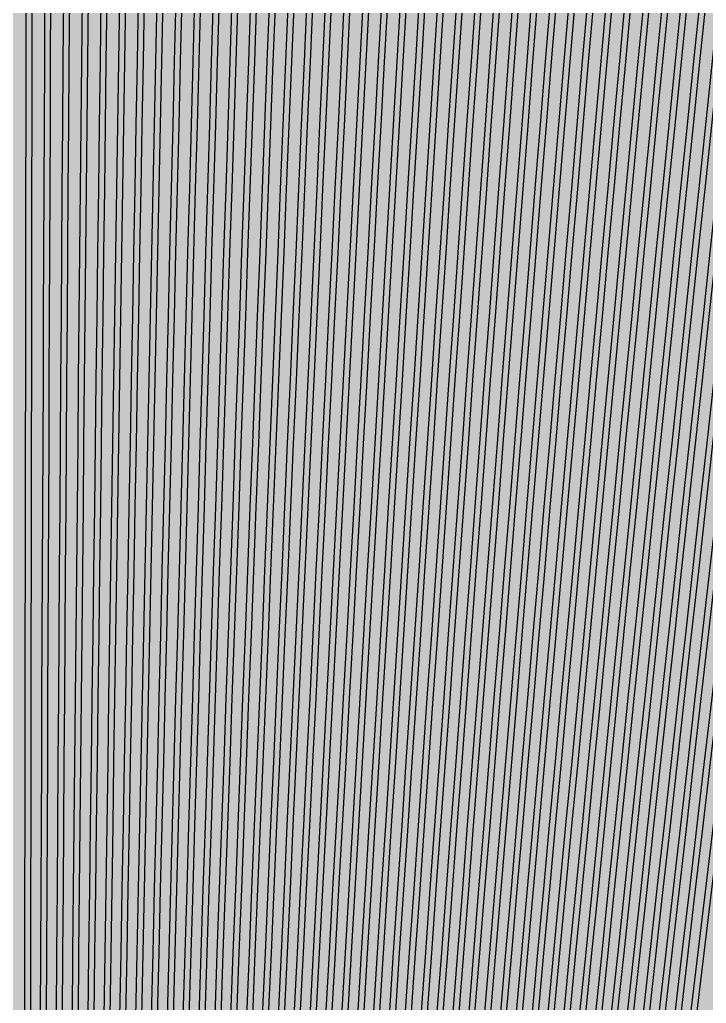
# Model space of a CAD drawing. Header units: metres. Extents: x -7231 to 10969, y -37556 to 1873.
# Drawn here: x 1869 to 2111.6, y -18122.3 to -17774.6 of the extents above; entities that cross this region are included whole.
import ezdxf

# ---------------------------------------------------------------- set-up
doc = ezdxf.new("R2010")
doc.units = ezdxf.units.M
for name, color, linetype in [('Metal1', 4, 'CONTINUOUS'), ('Metal2', 3, 'CONTINUOUS'), ('Polyimide', 7, 'CONTINUOUS')]:
    doc.layers.add(name, color=color, linetype=linetype)

msp = doc.modelspace()

# ---------------------------------------------------------------- hatches: boundary and pattern name
at = {"layer": 'Polyimide'}
msp.add_hatch(color=7, dxfattribs=at).paths.add_polyline_path([(4065.69, -468), (4066.67, -501.99), (4068.51, -535.99), (4071.41, -569.99), (4075.54, -603.99), (4081.04, -637.99), (4088.01, -671.99), (4096.52, -705.98), (4106.62, -739.98), (4118.33, -773.98), (4131.63, -807.98), (4146.49, -841.98), (4162.87, -875.98), (4180.68, -909.97), (4199.83, -943.97), (4220.22, -977.97), (4241.73, -1011.97), (4264.21, -1045.97), (4287.52, -1079.96), (4311.51, -1113.96), (4336.01, -1147.96), (4360.86, -1181.96), (4385.88, -1215.96), (4410.89, -1249.96), (4435.74, -1283.95), (4460.24, -1317.95), (4484.23, -1351.95), (4507.54, -1385.95), (4530.02, -1419.95), (4551.53, -1453.94), (4571.92, -1487.94), (4591.07, -1521.94), (4608.88, -1555.94), (4625.26, -1589.94), (4640.12, -1623.94), (4653.42, -1657.93), (4665.13, -1691.93), (4675.23, -1725.93), (4683.74, -1759.93), (4690.71, -1793.93), (4696.21, -1827.93), (4700.34, -1861.92), (4703.24, -1895.92), (4705.08, -1929.92), (4706.06, -1963.92), (4706.44, -1997.92), (4706.5, -2031.91), (4706.5, -4793.02), (4709.95, -4838.39), (4720.22, -4882.71), (4737.08, -4924.98), (4760.13, -4964.2), (4788.85, -4999.49), (4822.58, -5030.03), (4860.53, -5055.12), (4901.85, -5074.18), (4901.85, -5074.18), (4970.68, -5105.23), (5034.7, -5145.26), (5092.76, -5193.54), (5143.8, -5249.19), (5186.89, -5311.2), (5221.24, -5378.44), (5246.23, -5449.69), (5261.41, -5523.66), (5266.5, -5599), (5261.41, -5674.34), (5246.23, -5748.31), (5221.24, -5819.56), (5186.89, -5886.8), (5143.8, -5948.81), (5092.76, -6004.46), (5034.7, -6052.74), (4970.68, -6092.77), (4901.85, -6123.82), (4860.53, -6142.88), (4822.58, -6167.97), (4788.85, -6198.51), (4760.13, -6233.8), (4737.08, -6273.02), (4720.22, -6315.29), (4709.95, -6359.61), (4706.5, -6404.98), (4706.5, -9221.52), (4709.95, -9266.88), (4720.22, -9311.21), (4737.08, -9353.47), (4760.13, -9392.7), (4788.85, -9427.98), (4822.58, -9458.52), (4860.53, -9483.61), (4901.85, -9502.67), (4970.68, -9533.72), (5034.7, -9573.75), (5092.76, -9622.03), (5143.8, -9677.68), (5186.89, -9739.69), (5221.24, -9806.94), (5246.23, -9878.19), (5261.41, -9952.16), (5266.5, -10027.49), (5261.41, -10102.83), (5246.23, -10176.8), (5221.24, -10248.05), (5186.89, -10315.3), (5143.8, -10377.31), (5092.76, -10432.96), (5034.7, -10481.24), (4970.68, -10521.27), (4901.85, -10552.32), (4860.53, -10571.38), (4822.58, -10596.46), (4788.85, -10627), (4760.13, -10662.29), (4737.08, -10701.52), (4720.22, -10743.78), (4709.95, -10788.1), (4706.5, -10833.47), (4706.5, -13650.01), (4709.95, -13695.38), (4720.22, -13739.7), (4737.08, -13781.96), (4760.13, -13821.19), (4788.85, -13856.48), (4822.58, -13887.02), (4860.53, -13912.11), (4901.85, -13931.17), (4970.68, -13962.22), (5034.7, -14002.25), (5092.76, -14050.53), (5143.8, -14106.18), (5186.89, -14168.19), (5221.24, -14235.43), (5246.23, -14306.68), (5261.41, -14380.65), (5266.5, -14455.99), (5261.41, -14531.33), (5246.23, -14605.29), (5221.24, -14676.55), (5186.89, -14743.79), (5143.8, -14805.8), (5092.76, -14861.45), (5034.7, -14909.73), (4970.68, -14949.76), (4901.85, -14980.81), (4860.53, -14999.87), (4822.58, -15024.96), (4788.85, -15055.5), (4760.13, -15090.79), (4737.08, -15130.01), (4720.22, -15172.27), (4709.95, -15216.6), (4706.5, -15261.97), (4706.5, -15455.99), (4720.95, -15750.04), (4764.14, -16041.26), (4835.68, -16326.84), (4934.86, -16604.04), (5060.74, -16870.18), (5212.09, -17122.7), (5387.47, -17359.17), (5585.18, -17577.31), (5803.32, -17775.02), (6039.79, -17950.4), (6292.31, -18101.75), (6558.45, -18227.63), (6835.65, -18326.81), (7121.23, -18398.34), (7412.45, -18441.54), (7706.5, -18455.99), (9969.01, -18455.99), (10047.42, -18459.84), (10125.08, -18471.36), (10201.23, -18490.44), (10275.15, -18516.89), (10346.12, -18550.45), (10413.46, -18590.81), (10476.52, -18637.58), (10534.69, -18690.3), (10587.41, -18748.47), (10634.18, -18811.53), (10674.54, -18878.87), (10708.11, -18949.84), (10734.56, -19023.76), (10753.63, -19099.92), (10765.15, -19177.58), (10769.01, -19255.99), (10769.01, -20895.8), (10730.24, -20951.41), (10694.6, -21009.08), (10662.21, -21068.63), (10633.17, -21129.89), (10607.55, -21192.66), (10585.45, -21256.74), (10566.93, -21321.96), (10552.05, -21388.09), (10540.84, -21454.95), (10533.35, -21522.33), (10529.6, -21590.02), (10529.6, -21657.81), (10533.35, -21725.5), (10540.84, -21792.87), (10552.05, -21859.73), (10566.93, -21925.87), (10585.45, -21991.08), (10607.55, -22055.17), (10633.17, -22117.94), (10662.21, -22179.19), (10694.6, -22238.74), (10730.24, -22296.41), (10769.01, -22352.03), (10769.01, -32454.24), (10728.74, -32510.49), (10691.72, -32568.92), (10658.05, -32629.35), (10627.85, -32691.58), (10601.2, -32755.42), (10578.21, -32820.67), (10558.93, -32887.1), (10543.44, -32954.52), (10531.77, -33022.71), (10523.97, -33091.44), (10520.07, -33160.51), (10520.07, -33229.69), (10523.97, -33298.75), (10531.77, -33367.49), (10543.44, -33435.67), (10558.93, -33503.09), (10578.21, -33569.53), (10601.2, -33634.77), (10627.85, -33698.61), (10658.05, -33760.85), (10691.72, -33821.28), (10728.74, -33879.71), (10769.01, -33935.96), (10769.01, -36556), (10765.15, -36634.41), (10753.63, -36712.07), (10734.56, -36788.23), (10708.11, -36862.15), (10674.54, -36933.12), (10634.18, -37000.46), (10587.41, -37063.51), (10534.69, -37121.69), (10476.52, -37174.41), (10413.46, -37221.18), (10346.12, -37261.54), (10275.15, -37295.1), (10201.23, -37321.55), (10125.08, -37340.63), (10047.42, -37352.15), (9969.01, -37356), (-6231.01, -37356), (-6309.42, -37352.15), (-6387.08, -37340.63), (-6463.23, -37321.55), (-6537.15, -37295.1), (-6608.12, -37261.54), (-6675.46, -37221.18), (-6738.52, -37174.41), (-6796.69, -37121.69), (-6849.41, -37063.51), (-6896.18, -37000.46), (-6936.54, -36933.12), (-6970.11, -36862.15), (-6996.56, -36788.23), (-7015.63, -36712.07), (-7027.15, -36634.41), (-7031.01, -36556), (-7031.01, -33936), (-6990.74, -33879.75), (-6953.7, -33821.31), (-6920.03, -33760.88), (-6889.82, -33698.64), (-6863.18, -33634.8), (-6840.18, -33569.55), (-6820.9, -33503.11), (-6805.4, -33435.69), (-6793.74, -33367.49), (-6785.94, -33298.75), (-6782.03, -33229.68), (-6782.03, -33160.5), (-6785.94, -33091.43), (-6793.74, -33022.69), (-6805.4, -32954.5), (-6820.9, -32887.07), (-6840.18, -32820.63), (-6863.18, -32755.39), (-6889.82, -32691.54), (-6920.03, -32629.3), (-6953.7, -32568.87), (-6990.74, -32510.43), (-7031.01, -32454.18), (-7031.01, -22364.83), (-6990.74, -22308.58), (-6953.7, -22250.14), (-6920.03, -22189.71), (-6889.82, -22127.47), (-6863.18, -22063.62), (-6840.18, -21998.38), (-6820.9, -21931.94), (-6805.4, -21864.51), (-6793.74, -21796.32), (-6785.94, -21727.58), (-6782.03, -21658.51), (-6782.03, -21589.33), (-6785.94, -21520.26), (-6793.74, -21451.52), (-6805.4, -21383.32), (-6820.9, -21315.9), (-6840.18, -21249.46), (-6863.18, -21184.21), (-6889.82, -21120.37), (-6920.03, -21058.13), (-6953.7, -20997.7), (-6990.74, -20939.26), (-7031.01, -20883.01), (-7031.01, -19255.99), (-7027.15, -19177.58), (-7015.63, -19099.92), (-6996.56, -19023.76), (-6970.11, -18949.84), (-6936.54, -18878.87), (-6896.18, -18811.53), (-6849.41, -18748.47), (-6796.69, -18690.3), (-6738.52, -18637.58), (-6675.46, -18590.81), (-6608.12, -18550.45), (-6537.15, -18516.89), (-6463.23, -18490.44), (-6387.08, -18471.36), (-6309.42, -18459.84), (-6231.01, -18455.99), (-3968.5, -18455.99), (-3674.45, -18441.54), (-3383.23, -18398.34), (-3097.65, -18326.81), (-2820.45, -18227.63), (-2554.31, -18101.75), (-2301.79, -17950.4), (-2065.32, -17775.02), (-1847.18, -17577.31), (-1649.47, -17359.17), (-1474.09, -17122.7), (-1322.74, -16870.18), (-1196.86, -16604.04), (-1097.68, -16326.84), (-1026.14, -16041.26), (-982.95, -15750.04), (-968.5, -15455.99), (-968.5, -15261.97), (-971.95, -15216.6), (-982.22, -15172.27), (-999.08, -15130.01), (-1022.13, -15090.79), (-1050.85, -15055.5), (-1084.58, -15024.96), (-1122.53, -14999.87), (-1163.85, -14980.81), (-1232.68, -14949.76), (-1296.7, -14909.73), (-1354.76, -14861.45), (-1405.8, -14805.8), (-1448.89, -14743.79), (-1483.24, -14676.55), (-1508.23, -14605.29), (-1523.41, -14531.33), (-1528.5, -14455.99), (-1523.41, -14380.65), (-1508.23, -14306.68), (-1483.24, -14235.43), (-1448.89, -14168.19), (-1405.8, -14106.18), (-1354.76, -14050.53), (-1296.7, -14002.25), (-1232.68, -13962.22), (-1163.85, -13931.17), (-1122.53, -13912.11), (-1084.58, -13887.02), (-1050.85, -13856.48), (-1022.13, -13821.19), (-999.08, -13781.96), (-982.22, -13739.7), (-971.95, -13695.38), (-968.5, -13650.01), (-968.5, -12309.64), (-971.95, -12264.27), (-982.22, -12219.94), (-999.08, -12177.68), (-1022.13, -12138.46), (-1050.85, -12103.17), (-1084.58, -12072.63), (-1122.53, -12047.54), (-1163.85, -12028.48), (-1232.68, -11997.43), (-1296.7, -11957.4), (-1354.76, -11909.12), (-1405.8, -11853.47), (-1448.89, -11791.46), (-1483.24, -11724.22), (-1508.23, -11652.96), (-1523.41, -11579), (-1528.5, -11503.66), (-1523.41, -11428.32), (-1508.23, -11354.35), (-1483.24, -11283.1), (-1448.89, -11215.86), (-1405.8, -11153.85), (-1354.76, -11098.2), (-1296.7, -11049.92), (-1232.68, -11009.89), (-1163.85, -10978.84), (-1122.53, -10959.78), (-1084.58, -10934.69), (-1050.85, -10904.15), (-1022.13, -10868.86), (-999.08, -10829.63), (-982.22, -10787.37), (-971.95, -10743.05), (-968.5, -10697.68), (-968.5, -9357.31), (-971.95, -9311.94), (-982.22, -9267.62), (-999.08, -9225.35), (-1022.13, -9186.13), (-1050.85, -9150.84), (-1084.58, -9120.3), (-1122.53, -9095.21), (-1163.85, -9076.15), (-1163.85, -9076.15), (-1232.68, -9045.1), (-1296.7, -9005.07), (-1354.76, -8956.79), (-1405.8, -8901.14), (-1448.89, -8839.13), (-1483.24, -8771.89), (-1508.23, -8700.64), (-1523.41, -8626.67), (-1528.5, -8551.33), (-1523.41, -8475.99), (-1508.23, -8402.02), (-1483.24, -8330.77), (-1448.89, -8263.53), (-1405.8, -8201.52), (-1354.76, -8145.87), (-1296.7, -8097.59), (-1232.68, -8057.56), (-1163.85, -8026.51), (-1163.85, -8026.51), (-1122.53, -8007.45), (-1084.58, -7982.36), (-1050.85, -7951.82), (-1022.13, -7916.53), (-999.08, -7877.31), (-982.22, -7835.04), (-971.95, -7790.72), (-968.5, -7745.35), (-968.5, -6404.98), (-971.95, -6359.61), (-982.22, -6315.29), (-999.08, -6273.02), (-1022.13, -6233.8), (-1050.85, -6198.51), (-1084.58, -6167.97), (-1122.53, -6142.88), (-1163.85, -6123.82), (-1163.85, -6123.82), (-1232.68, -6092.77), (-1296.7, -6052.74), (-1354.76, -6004.46), (-1405.8, -5948.81), (-1448.89, -5886.8), (-1483.24, -5819.56), (-1508.23, -5748.31), (-1523.41, -5674.34), (-1528.5, -5599), (-1523.41, -5523.66), (-1508.23, -5449.69), (-1483.24, -5378.44), (-1448.89, -5311.2), (-1405.8, -5249.19), (-1354.76, -5193.54), (-1296.7, -5145.26), (-1232.68, -5105.23), (-1163.85, -5074.18), (-1163.85, -5074.18), (-1122.53, -5055.12), (-1084.58, -5030.03), (-1050.85, -4999.49), (-1022.13, -4964.2), (-999.08, -4924.98), (-982.22, -4882.71), (-971.95, -4838.39), (-968.5, -4793.02), (-968.5, -2031.91), (-968.44, -1997.92), (-968.06, -1963.92), (-967.05, -1929.92), (-965.18, -1895.92), (-962.22, -1861.92), (-958.01, -1827.93), (-952.41, -1793.93), (-945.31, -1759.93), (-936.64, -1725.93), (-926.35, -1691.93), (-914.43, -1657.93), (-900.88, -1623.94), (-885.74, -1589.94), (-869.05, -1555.94), (-850.91, -1521.94), (-831.4, -1487.94), (-810.63, -1453.94), (-788.72, -1419.95), (-765.82, -1385.95), (-742.07, -1351.95), (-717.63, -1317.95), (-692.67, -1283.95), (-667.36, -1249.96), (-641.88, -1215.96), (-616.39, -1181.96), (-591.08, -1147.96), (-566.12, -1113.96), (-541.68, -1079.96), (-517.93, -1045.97), (-495.03, -1011.97), (-473.12, -977.97), (-452.35, -943.97), (-432.84, -909.97), (-414.7, -875.98), (-398.01, -841.98), (-382.87, -807.98), (-369.32, -773.98), (-357.4, -739.98), (-347.11, -705.98), (-338.44, -671.99), (-331.34, -637.99), (-325.74, -603.99), (-321.53, -569.99), (-318.57, -535.99), (-316.7, -501.99), (-315.69, -468), (-315.31, -434), (-315.25, -400), (-315.25, 401), (-315.25, 451), (-315.25, 1644), (-270.25, 1644), (-270.03, 1637.13), (-269.35, 1630.29), (-268.23, 1623.52), (-266.67, 1616.82), (-264.68, 1610.25), (-262.26, 1603.82), (-259.42, 1597.56), (-256.18, 1591.5), (-252.55, 1585.67), (-248.55, 1580.08), (-244.19, 1574.77), (-239.5, 1569.75), (-234.48, 1565.06), (-229.17, 1560.7), (-223.58, 1556.7), (-217.75, 1553.07), (-211.69, 1549.83), (-205.43, 1546.99), (-199, 1544.57), (-192.43, 1542.58), (-185.73, 1541.02), (-178.96, 1539.9), (-172.12, 1539.22), (-165.25, 1539), (-158.38, 1539.22), (-151.54, 1539.9), (-144.77, 1541.02), (-138.07, 1542.58), (-131.5, 1544.57), (-125.07, 1546.99), (-118.81, 1549.83), (-112.75, 1553.07), (-106.92, 1556.7), (-101.33, 1560.7), (-96.02, 1565.06), (-91, 1569.75), (-86.31, 1574.77), (-81.95, 1580.08), (-77.95, 1585.67), (-74.32, 1591.5), (-71.08, 1597.56), (-68.24, 1603.82), (-65.82, 1610.25), (-63.83, 1616.82), (-62.27, 1623.52), (-61.15, 1630.29), (-60.47, 1637.13), (-60.25, 1644), (1853, 1644), (1853, 1573), (3815.25, 1573), (3815.46, 1579.54), (3816.11, 1586.05), (3817.17, 1592.51), (3818.66, 1598.88), (3820.56, 1605.14), (3822.86, 1611.27), (3825.56, 1617.23), (3828.65, 1623), (3832.1, 1628.56), (3835.91, 1633.88), (3840.07, 1638.93), (3844.54, 1643.71), (3849.32, 1648.18), (3854.37, 1652.34), (3859.69, 1656.15), (3865.25, 1659.6), (3871.02, 1662.69), (3876.98, 1665.39), (3883.11, 1667.69), (3889.37, 1669.59), (3895.74, 1671.08), (3902.2, 1672.14), (3908.71, 1672.79), (3915.25, 1673), (3921.79, 1672.79), (3928.3, 1672.14), (3934.76, 1671.08), (3941.13, 1669.59), (3947.39, 1667.69), (3953.52, 1665.39), (3959.48, 1662.69), (3965.25, 1659.6), (3970.81, 1656.15), (3976.13, 1652.34), (3981.18, 1648.18), (3985.96, 1643.71), (3990.43, 1638.93), (3994.59, 1633.88), (3998.4, 1628.56), (4001.85, 1623), (4004.94, 1617.23), (4007.64, 1611.27), (4009.94, 1605.14), (4011.84, 1598.88), (4013.33, 1592.51), (4014.39, 1586.05), (4015.04, 1579.54), (4015.25, 1573), (4065.25, 1573), (4065.25, 451), (4065.25, 401), (4065.25, -400), (4065.31, -434), (4065.69, -468)])

# ---------------------------------------------------------------- linework, layer by layer
at = {"layer": 'Metal1'}
for points in [[(1870.8, -18126.93), (1870.83, -18104.43), (1870.86, -18081.93), (1870.9, -18059.43), (1870.93, -18036.93), (1870.96, -18014.42), (1870.99, -17991.92), (1871.02, -17969.42), (1871.06, -17946.92), (1871.09, -17924.42), (1871.12, -17901.92), (1871.15, -17879.42), (1871.18, -17856.92), (1871.21, -17834.42), (1871.25, -17811.92), (1871.28, -17789.42), (1871.31, -17766.92)], [(1873.31, -17766.92), (1873.28, -17789.42), (1873.25, -17811.92), (1873.21, -17834.42), (1873.18, -17856.92), (1873.15, -17879.42), (1873.12, -17901.92), (1873.09, -17924.42), (1873.06, -17946.93), (1873.02, -17969.43), (1872.99, -17991.93), (1872.96, -18014.43), (1872.93, -18036.93), (1872.9, -18059.43), (1872.86, -18081.93), (1872.83, -18104.43), (1872.8, -18126.93)], [(1882, -18126.92), (1882.16, -18104.42), (1882.32, -18081.92), (1882.48, -18059.42), (1882.64, -18036.92), (1882.8, -18014.42), (1882.96, -17991.92), (1883.12, -17969.42), (1883.28, -17946.92), (1883.43, -17924.42), (1883.59, -17901.92), (1883.75, -17879.42), (1883.91, -17856.91), (1884.07, -17834.41), (1884.23, -17811.91), (1884.39, -17789.41), (1884.55, -17766.91)], [(1886.55, -17766.93), (1886.39, -17789.43), (1886.23, -17811.93), (1886.07, -17834.43), (1885.91, -17856.93), (1885.75, -17879.43), (1885.59, -17901.93), (1885.43, -17924.43), (1885.28, -17946.93), (1885.12, -17969.43), (1884.96, -17991.93), (1884.8, -18014.43), (1884.64, -18036.93), (1884.48, -18059.43), (1884.32, -18081.94), (1884.16, -18104.44), (1884, -18126.94)], [(1893.21, -18126.92), (1893.49, -18104.42), (1893.78, -18081.92), (1894.07, -18059.41), (1894.35, -18036.91), (1894.64, -18014.41), (1894.92, -17991.91), (1895.21, -17969.41), (1895.5, -17946.91), (1895.78, -17924.41), (1896.07, -17901.91), (1896.35, -17879.41), (1896.64, -17856.91), (1896.93, -17834.41), (1897.21, -17811.91), (1897.5, -17789.41), (1897.78, -17766.91)], [(1899.78, -17766.93), (1899.5, -17789.43), (1899.21, -17811.93), (1898.93, -17834.43), (1898.64, -17856.93), (1898.35, -17879.43), (1898.07, -17901.94), (1897.78, -17924.44), (1897.5, -17946.94), (1897.21, -17969.44), (1896.92, -17991.94), (1896.64, -18014.44), (1896.35, -18036.94), (1896.07, -18059.44), (1895.78, -18081.94), (1895.49, -18104.44), (1895.21, -18126.94)], [(1904.41, -18126.91), (1904.82, -18104.41), (1905.24, -18081.91), (1905.65, -18059.41), (1906.06, -18036.91), (1906.48, -18014.41), (1906.89, -17991.91), (1907.3, -17969.41), (1907.72, -17946.91), (1908.13, -17924.41), (1908.54, -17901.9), (1908.96, -17879.4), (1909.37, -17856.9), (1909.78, -17834.4), (1910.19, -17811.9), (1910.61, -17789.4), (1911.02, -17766.9)], [(1913.02, -17766.94), (1912.61, -17789.44), (1912.19, -17811.94), (1911.78, -17834.44), (1911.37, -17856.94), (1910.95, -17879.44), (1910.54, -17901.94), (1910.13, -17924.44), (1909.72, -17946.94), (1909.3, -17969.44), (1908.89, -17991.94), (1908.48, -18014.44), (1908.06, -18036.95), (1907.65, -18059.45), (1907.24, -18081.95), (1906.82, -18104.45), (1906.41, -18126.95)], [(1915.61, -18126.91), (1916.15, -18104.4), (1916.69, -18081.9), (1917.23, -18059.4), (1917.77, -18036.9), (1918.32, -18014.4), (1918.86, -17991.9), (1919.4, -17969.4), (1919.94, -17946.9), (1920.48, -17924.4), (1921.02, -17901.9), (1921.56, -17879.4), (1922.1, -17856.9), (1922.64, -17834.4), (1923.18, -17811.9), (1923.72, -17789.4), (1924.26, -17766.89)], [(1926.26, -17766.94), (1925.72, -17789.44), (1925.18, -17811.94), (1924.64, -17834.44), (1924.1, -17856.95), (1923.56, -17879.45), (1923.02, -17901.95), (1922.48, -17924.45), (1921.94, -17946.95), (1921.4, -17969.45), (1920.85, -17991.95), (1920.31, -18014.45), (1919.77, -18036.95), (1919.23, -18059.45), (1918.69, -18081.95), (1918.15, -18104.45), (1917.61, -18126.95)], [(1926.82, -18126.9), (1927.48, -18104.4), (1928.15, -18081.9), (1928.82, -18059.4), (1929.49, -18036.9), (1930.15, -18014.4), (1930.82, -17991.9), (1931.49, -17969.4), (1932.16, -17946.89), (1932.82, -17924.39), (1933.49, -17901.89), (1934.16, -17879.39), (1934.83, -17856.89), (1935.49, -17834.39), (1936.16, -17811.89), (1936.83, -17789.39), (1937.5, -17766.89)], [(1939.49, -17766.95), (1938.83, -17789.45), (1938.16, -17811.95), (1937.49, -17834.45), (1936.83, -17856.95), (1936.16, -17879.45), (1935.49, -17901.95), (1934.82, -17924.45), (1934.16, -17946.95), (1933.49, -17969.45), (1932.82, -17991.96), (1932.15, -18014.46), (1931.49, -18036.96), (1930.82, -18059.46), (1930.15, -18081.96), (1929.48, -18104.46), (1928.82, -18126.96)], [(1938.02, -18126.89), (1938.81, -18104.39), (1939.61, -18081.89), (1940.4, -18059.39), (1941.2, -18036.89), (1941.99, -18014.39), (1942.79, -17991.89), (1943.58, -17969.39), (1944.38, -17946.89), (1945.17, -17924.39), (1945.97, -17901.89), (1946.76, -17879.39), (1947.55, -17856.89), (1948.35, -17834.39), (1949.14, -17811.88), (1949.94, -17789.38), (1950.73, -17766.88)], [(1952.73, -17766.95), (1951.94, -17789.45), (1951.14, -17811.96), (1950.35, -17834.46), (1949.55, -17856.96), (1948.76, -17879.46), (1947.96, -17901.96), (1947.17, -17924.46), (1946.38, -17946.96), (1945.58, -17969.46), (1944.79, -17991.96), (1943.99, -18014.46), (1943.2, -18036.96), (1942.4, -18059.46), (1941.61, -18081.96), (1940.81, -18104.46), (1940.02, -18126.96)], [(1949.22, -18126.89), (1950.15, -18104.39), (1951.07, -18081.89), (1951.99, -18059.39), (1952.91, -18036.89), (1953.83, -18014.39), (1954.75, -17991.88), (1955.68, -17969.38), (1956.6, -17946.88), (1957.52, -17924.38), (1958.44, -17901.88), (1959.36, -17879.38), (1960.28, -17856.88), (1961.21, -17834.38), (1962.13, -17811.88), (1963.05, -17789.38), (1963.97, -17766.88)], [(1965.97, -17766.96), (1965.05, -17789.46), (1964.13, -17811.96), (1963.2, -17834.46), (1962.28, -17856.96), (1961.36, -17879.46), (1960.44, -17901.96), (1959.52, -17924.46), (1958.6, -17946.97), (1957.67, -17969.47), (1956.75, -17991.97), (1955.83, -18014.47), (1954.91, -18036.97), (1953.99, -18059.47), (1953.07, -18081.97), (1952.14, -18104.47), (1951.22, -18126.97)], [(1960.43, -18126.88), (1961.48, -18104.38), (1962.52, -18081.88), (1963.57, -18059.38), (1964.62, -18036.88), (1965.67, -18014.38), (1966.72, -17991.88), (1967.77, -17969.38), (1968.82, -17946.88), (1969.87, -17924.38), (1970.92, -17901.88), (1971.96, -17879.38), (1973.01, -17856.87), (1974.06, -17834.37), (1975.11, -17811.87), (1976.16, -17789.37), (1977.21, -17766.87)], [(1979.21, -17766.97), (1978.16, -17789.47), (1977.11, -17811.97), (1976.06, -17834.47), (1975.01, -17856.97), (1973.96, -17879.47), (1972.91, -17901.97), (1971.86, -17924.47), (1970.82, -17946.97), (1969.77, -17969.47), (1968.72, -17991.97), (1967.67, -18014.47), (1966.62, -18036.97), (1965.57, -18059.47), (1964.52, -18081.97), (1963.47, -18104.48), (1962.42, -18126.98)], [(1971.63, -18126.88), (1972.81, -18104.38), (1973.98, -18081.88), (1975.16, -18059.38), (1976.33, -18036.87), (1977.51, -18014.37), (1978.69, -17991.87), (1979.86, -17969.37), (1981.04, -17946.87), (1982.21, -17924.37), (1983.39, -17901.87), (1984.57, -17879.37), (1985.74, -17856.87), (1986.92, -17834.37), (1988.09, -17811.87), (1989.27, -17789.37), (1990.45, -17766.87)], [(1992.44, -17766.97), (1991.27, -17789.47), (1990.09, -17811.97), (1988.91, -17834.47), (1987.74, -17856.97), (1986.56, -17879.47), (1985.39, -17901.98), (1984.21, -17924.48), (1983.04, -17946.98), (1981.86, -17969.48), (1980.68, -17991.98), (1979.51, -18014.48), (1978.33, -18036.98), (1977.16, -18059.48), (1975.98, -18081.98), (1974.8, -18104.48), (1973.63, -18126.98)], [(1982.83, -18126.87), (1984.14, -18104.37), (1985.44, -18081.87), (1986.74, -18059.37), (1988.05, -18036.87), (1989.35, -18014.37), (1990.65, -17991.87), (1991.96, -17969.37), (1993.26, -17946.87), (1994.56, -17924.37), (1995.86, -17901.87), (1997.17, -17879.36), (1998.47, -17856.86), (1999.77, -17834.36), (2001.08, -17811.86), (2002.38, -17789.36), (2003.68, -17766.86)], [(2005.68, -17766.98), (2004.38, -17789.48), (2003.07, -17811.98), (2001.77, -17834.48), (2000.47, -17856.98), (1999.16, -17879.48), (1997.86, -17901.98), (1996.56, -17924.48), (1995.25, -17946.98), (1993.95, -17969.48), (1992.65, -17991.98), (1991.35, -18014.48), (1990.04, -18036.98), (1988.74, -18059.49), (1987.44, -18081.99), (1986.13, -18104.49), (1984.83, -18126.99)], [(1994.04, -18126.87), (1995.47, -18104.37), (1996.9, -18081.86), (1998.33, -18059.36), (1999.76, -18036.86), (2001.19, -18014.36), (2002.62, -17991.86), (2004.05, -17969.36), (2005.48, -17946.86), (2006.91, -17924.36), (2008.34, -17901.86), (2009.77, -17879.36), (2011.2, -17856.86), (2012.63, -17834.36), (2014.06, -17811.86), (2015.49, -17789.36), (2016.92, -17766.86)], [(2018.92, -17766.98), (2017.49, -17789.48), (2016.06, -17811.98), (2014.63, -17834.48), (2013.2, -17856.98), (2011.77, -17879.49), (2010.34, -17901.99), (2008.9, -17924.49), (2007.47, -17946.99), (2006.04, -17969.49), (2004.61, -17991.99), (2003.18, -18014.49), (2001.75, -18036.99), (2000.32, -18059.49), (1998.89, -18081.99), (1997.46, -18104.49), (1996.03, -18126.99)], [(2005.24, -18126.86), (2006.8, -18104.36), (2008.36, -18081.86), (2009.91, -18059.36), (2011.47, -18036.86), (2013.03, -18014.36), (2014.58, -17991.86), (2016.14, -17969.36), (2017.7, -17946.86), (2019.26, -17924.35), (2020.81, -17901.85), (2022.37, -17879.35), (2023.93, -17856.85), (2025.49, -17834.35), (2027.04, -17811.85), (2028.6, -17789.35), (2030.16, -17766.85)], [(2032.15, -17766.99), (2030.6, -17789.49), (2029.04, -17811.99), (2027.48, -17834.49), (2025.92, -17856.99), (2024.37, -17879.49), (2022.81, -17901.99), (2021.25, -17924.49), (2019.69, -17946.99), (2018.14, -17969.49), (2016.58, -17991.99), (2015.02, -18014.5), (2013.47, -18037), (2011.91, -18059.5), (2010.35, -18082), (2008.79, -18104.5), (2007.24, -18127)], [(2016.44, -18126.86), (2018.13, -18104.35), (2019.81, -18081.85), (2021.5, -18059.35), (2023.18, -18036.85), (2024.87, -18014.35), (2026.55, -17991.85), (2028.24, -17969.35), (2029.92, -17946.85), (2031.6, -17924.35), (2033.29, -17901.85), (2034.97, -17879.35), (2036.66, -17856.85), (2038.34, -17834.35), (2040.03, -17811.85), (2041.71, -17789.34), (2043.4, -17766.84)], [(2045.39, -17766.99), (2043.71, -17789.49), (2042.02, -17811.99), (2040.34, -17834.5), (2038.65, -17857), (2036.97, -17879.5), (2035.28, -17902), (2033.6, -17924.5), (2031.91, -17947), (2030.23, -17969.5), (2028.55, -17992), (2026.86, -18014.5), (2025.18, -18037), (2023.49, -18059.5), (2021.81, -18082), (2020.12, -18104.5), (2018.44, -18127)], [(2027.65, -18126.85), (2029.46, -18104.35), (2031.27, -18081.85), (2033.08, -18059.35), (2034.89, -18036.85), (2036.71, -18014.35), (2038.52, -17991.85), (2040.33, -17969.34), (2042.14, -17946.84), (2043.95, -17924.34), (2045.76, -17901.84), (2047.58, -17879.34), (2049.39, -17856.84), (2051.2, -17834.34), (2053.01, -17811.84), (2054.82, -17789.34), (2056.63, -17766.84)], [(2058.63, -17767), (2056.82, -17789.5), (2055, -17812), (2053.19, -17834.5), (2051.38, -17857), (2049.57, -17879.5), (2047.76, -17902), (2045.95, -17924.5), (2044.13, -17947), (2042.32, -17969.51), (2040.51, -17992.01), (2038.7, -18014.51), (2036.89, -18037.01), (2035.08, -18059.51), (2033.26, -18082.01), (2031.45, -18104.51), (2029.64, -18127.01)], [(2038.85, -18126.84), (2040.79, -18104.34), (2042.73, -18081.84), (2044.67, -18059.34), (2046.61, -18036.84), (2048.54, -18014.34), (2050.48, -17991.84), (2052.42, -17969.34), (2054.36, -17946.84), (2056.3, -17924.34), (2058.24, -17901.84), (2060.18, -17879.34), (2062.12, -17856.84), (2064.05, -17834.33), (2065.99, -17811.83), (2067.93, -17789.33), (2069.87, -17766.83)], [(2071.86, -17767), (2069.92, -17789.51), (2067.99, -17812.01), (2066.05, -17834.51), (2064.11, -17857.01), (2062.17, -17879.51), (2060.23, -17902.01), (2058.29, -17924.51), (2056.35, -17947.01), (2054.41, -17969.51), (2052.48, -17992.01), (2050.54, -18014.51), (2048.6, -18037.01), (2046.66, -18059.51), (2044.72, -18082.01), (2042.78, -18104.51), (2040.84, -18127.02)], [(2050.05, -18126.84), (2052.12, -18104.34), (2054.19, -18081.84), (2056.25, -18059.34), (2058.32, -18036.84), (2060.38, -18014.33), (2062.45, -17991.83), (2064.52, -17969.33), (2066.58, -17946.83), (2068.65, -17924.33), (2070.71, -17901.83), (2072.78, -17879.33), (2074.85, -17856.83), (2076.91, -17834.33), (2078.98, -17811.83), (2081.04, -17789.33), (2083.11, -17766.83)], [(2085.1, -17767.01), (2083.03, -17789.51), (2080.97, -17812.01), (2078.9, -17834.51), (2076.84, -17857.01), (2074.77, -17879.51), (2072.71, -17902.01), (2070.64, -17924.51), (2068.57, -17947.02), (2066.51, -17969.52), (2064.44, -17992.02), (2062.38, -18014.52), (2060.31, -18037.02), (2058.24, -18059.52), (2056.18, -18082.02), (2054.11, -18104.52), (2052.05, -18127.02)], [(2061.26, -18126.83), (2063.45, -18104.33), (2065.64, -18081.83), (2067.84, -18059.33), (2070.03, -18036.83), (2072.22, -18014.33), (2074.42, -17991.83), (2076.61, -17969.33), (2078.8, -17946.83), (2081, -17924.33), (2083.19, -17901.83), (2085.38, -17879.33), (2087.57, -17856.82), (2089.77, -17834.32), (2091.96, -17811.82), (2094.15, -17789.32), (2096.35, -17766.82)], [(2098.34, -17767.02), (2096.14, -17789.52), (2093.95, -17812.02), (2091.76, -17834.52), (2089.57, -17857.02), (2087.37, -17879.52), (2085.18, -17902.02), (2082.99, -17924.52), (2080.79, -17947.02), (2078.6, -17969.52), (2076.41, -17992.02), (2074.21, -18014.52), (2072.02, -18037.02), (2069.83, -18059.52), (2067.63, -18082.03), (2065.44, -18104.53), (2063.25, -18127.03)], [(2072.46, -18126.83), (2074.78, -18104.33), (2077.1, -18081.83), (2079.42, -18059.33), (2081.74, -18036.82), (2084.06, -18014.32), (2086.38, -17991.82), (2088.7, -17969.32), (2091.02, -17946.82), (2093.34, -17924.32), (2095.66, -17901.82), (2097.98, -17879.32), (2100.3, -17856.82), (2102.62, -17834.32), (2104.94, -17811.82), (2107.26, -17789.32), (2109.58, -17766.82)], [(2111.57, -17767.02), (2109.25, -17789.52), (2106.93, -17812.02), (2104.61, -17834.52), (2102.29, -17857.02), (2099.97, -17879.52), (2097.65, -17902.03), (2095.33, -17924.53), (2093.01, -17947.03), (2090.69, -17969.53), (2088.37, -17992.03), (2086.05, -18014.53), (2083.73, -18037.03), (2081.41, -18059.53), (2079.09, -18082.03), (2076.77, -18104.53), (2074.45, -18127.03)], [(2083.67, -18126.82), (2086.11, -18104.32), (2088.56, -18081.82), (2091.01, -18059.32), (2093.45, -18036.82), (2095.9, -18014.32), (2098.35, -17991.82), (2100.8, -17969.32), (2103.24, -17946.82), (2105.69, -17924.32), (2108.14, -17901.81), (2110.59, -17879.31), (2113.03, -17856.81), (2115.48, -17834.31), (2117.93, -17811.81), (2120.37, -17789.31), (2122.82, -17766.81)], [(2124.81, -17767.03), (2122.36, -17789.53), (2119.92, -17812.03), (2117.47, -17834.53), (2115.02, -17857.03), (2112.57, -17879.53), (2110.13, -17902.03), (2107.68, -17924.53), (2105.23, -17947.03), (2102.78, -17969.53), (2100.34, -17992.03), (2097.89, -18014.53), (2095.44, -18037.04), (2093, -18059.54), (2090.55, -18082.04), (2088.1, -18104.54), (2085.65, -18127.04)], [(2094.87, -18126.82), (2097.44, -18104.32), (2100.02, -18081.81), (2102.59, -18059.31), (2105.17, -18036.81), (2107.74, -18014.31), (2110.32, -17991.81), (2112.89, -17969.31), (2115.46, -17946.81), (2118.04, -17924.31), (2120.61, -17901.81), (2123.19, -17879.31), (2125.76, -17856.81), (2128.34, -17834.31), (2130.91, -17811.81), (2133.49, -17789.31), (2136.06, -17766.81)], [(2138.05, -17767.03), (2135.47, -17789.53), (2132.9, -17812.03), (2130.32, -17834.53), (2127.75, -17857.04), (2125.17, -17879.54), (2122.6, -17902.04), (2120.03, -17924.54), (2117.45, -17947.04), (2114.88, -17969.54), (2112.3, -17992.04), (2109.73, -18014.54), (2107.15, -18037.04), (2104.58, -18059.54), (2102.01, -18082.04), (2099.43, -18104.54), (2096.86, -18127.04)], [(2106.07, -18126.81), (2108.77, -18104.31), (2111.48, -18081.81), (2114.18, -18059.31), (2116.88, -18036.81), (2119.58, -18014.31), (2122.28, -17991.81), (2124.98, -17969.31), (2127.69, -17946.81), (2130.39, -17924.3), (2133.09, -17901.8), (2135.79, -17879.3), (2138.49, -17856.8), (2141.19, -17834.3), (2143.89, -17811.8), (2146.6, -17789.3), (2149.3, -17766.8)], [(2151.28, -17767.04), (2148.58, -17789.54), (2145.88, -17812.04), (2143.18, -17834.54), (2140.48, -17857.04), (2137.78, -17879.54), (2135.07, -17902.04), (2132.37, -17924.54), (2129.67, -17947.04), (2126.97, -17969.54), (2124.27, -17992.04), (2121.57, -18014.55), (2118.86, -18037.05), (2116.16, -18059.55), (2113.46, -18082.05), (2110.76, -18104.55), (2108.06, -18127.05)]]:
    msp.add_lwpolyline(points, dxfattribs=at)
at = {"layer": 'Metal2'}
for points in [[(1876.4, -18126.93), (1876.5, -18104.42), (1876.59, -18081.92), (1876.69, -18059.42), (1876.78, -18036.92), (1876.88, -18014.42), (1876.97, -17991.92), (1877.07, -17969.42), (1877.17, -17946.92), (1877.26, -17924.42), (1877.36, -17901.92), (1877.45, -17879.42), (1877.55, -17856.92), (1877.64, -17834.42), (1877.74, -17811.92), (1877.83, -17789.42), (1877.93, -17766.91)], [(1879.93, -17766.92), (1879.83, -17789.42), (1879.74, -17811.92), (1879.64, -17834.43), (1879.55, -17856.93), (1879.45, -17879.43), (1879.36, -17901.93), (1879.26, -17924.43), (1879.17, -17946.93), (1879.07, -17969.43), (1878.97, -17991.93), (1878.88, -18014.43), (1878.78, -18036.93), (1878.69, -18059.43), (1878.59, -18081.93), (1878.5, -18104.43), (1878.4, -18126.93)], [(1887.61, -18126.92), (1887.83, -18104.42), (1888.05, -18081.92), (1888.27, -18059.42), (1888.5, -18036.92), (1888.72, -18014.42), (1888.94, -17991.92), (1889.16, -17969.42), (1889.39, -17946.91), (1889.61, -17924.41), (1889.83, -17901.91), (1890.05, -17879.41), (1890.28, -17856.91), (1890.5, -17834.41), (1890.72, -17811.91), (1890.94, -17789.41), (1891.17, -17766.91)], [(1893.17, -17766.93), (1892.94, -17789.43), (1892.72, -17811.93), (1892.5, -17834.43), (1892.28, -17856.93), (1892.05, -17879.43), (1891.83, -17901.93), (1891.61, -17924.43), (1891.39, -17946.93), (1891.16, -17969.43), (1890.94, -17991.94), (1890.72, -18014.44), (1890.5, -18036.94), (1890.27, -18059.44), (1890.05, -18081.94), (1889.83, -18104.44), (1889.61, -18126.94)], [(1898.81, -18126.91), (1899.16, -18104.41), (1899.51, -18081.91), (1899.86, -18059.41), (1900.21, -18036.91), (1900.56, -18014.41), (1900.91, -17991.91), (1901.26, -17969.41), (1901.61, -17946.91), (1901.96, -17924.41), (1902.3, -17901.91), (1902.65, -17879.41), (1903, -17856.91), (1903.35, -17834.41), (1903.7, -17811.9), (1904.05, -17789.4), (1904.4, -17766.9)], [(1906.4, -17766.93), (1906.05, -17789.43), (1905.7, -17811.94), (1905.35, -17834.44), (1905, -17856.94), (1904.65, -17879.44), (1904.3, -17901.94), (1903.95, -17924.44), (1903.61, -17946.94), (1903.26, -17969.44), (1902.91, -17991.94), (1902.56, -18014.44), (1902.21, -18036.94), (1901.86, -18059.44), (1901.51, -18081.94), (1901.16, -18104.44), (1900.81, -18126.95)], [(1910.01, -18126.91), (1910.49, -18104.41), (1910.97, -18081.91), (1911.44, -18059.41), (1911.92, -18036.91), (1912.4, -18014.41), (1912.87, -17991.9), (1913.35, -17969.4), (1913.83, -17946.9), (1914.3, -17924.4), (1914.78, -17901.9), (1915.26, -17879.4), (1915.73, -17856.9), (1916.21, -17834.4), (1916.69, -17811.9), (1917.16, -17789.4), (1917.64, -17766.9)], [(1919.64, -17766.94), (1919.16, -17789.44), (1918.69, -17811.94), (1918.21, -17834.44), (1917.73, -17856.94), (1917.26, -17879.44), (1916.78, -17901.94), (1916.3, -17924.44), (1915.83, -17946.95), (1915.35, -17969.45), (1914.87, -17991.95), (1914.4, -18014.45), (1913.92, -18036.95), (1913.44, -18059.45), (1912.96, -18081.95), (1912.49, -18104.45), (1912.01, -18126.95)], [(1921.22, -18126.9), (1921.82, -18104.4), (1922.42, -18081.9), (1923.03, -18059.4), (1923.63, -18036.9), (1924.23, -18014.4), (1924.84, -17991.9), (1925.44, -17969.4), (1926.05, -17946.9), (1926.65, -17924.4), (1927.25, -17901.9), (1927.86, -17879.4), (1928.46, -17856.89), (1929.07, -17834.39), (1929.67, -17811.89), (1930.27, -17789.39), (1930.88, -17766.89)], [(1932.88, -17766.95), (1932.27, -17789.45), (1931.67, -17811.95), (1931.06, -17834.45), (1930.46, -17856.95), (1929.86, -17879.45), (1929.25, -17901.95), (1928.65, -17924.45), (1928.05, -17946.95), (1927.44, -17969.45), (1926.84, -17991.95), (1926.23, -18014.45), (1925.63, -18036.95), (1925.03, -18059.45), (1924.42, -18081.96), (1923.82, -18104.46), (1923.21, -18126.96)], [(1932.42, -18126.9), (1933.15, -18104.4), (1933.88, -18081.9), (1934.61, -18059.4), (1935.34, -18036.89), (1936.07, -18014.39), (1936.8, -17991.89), (1937.54, -17969.39), (1938.27, -17946.89), (1939, -17924.39), (1939.73, -17901.89), (1940.46, -17879.39), (1941.19, -17856.89), (1941.92, -17834.39), (1942.65, -17811.89), (1943.38, -17789.39), (1944.11, -17766.89)], [(1946.11, -17766.95), (1945.38, -17789.45), (1944.65, -17811.95), (1943.92, -17834.45), (1943.19, -17856.95), (1942.46, -17879.45), (1941.73, -17901.96), (1941, -17924.46), (1940.27, -17946.96), (1939.53, -17969.46), (1938.8, -17991.96), (1938.07, -18014.46), (1937.34, -18036.96), (1936.61, -18059.46), (1935.88, -18081.96), (1935.15, -18104.46), (1934.42, -18126.96)], [(1943.62, -18126.89), (1944.48, -18104.39), (1945.34, -18081.89), (1946.2, -18059.39), (1947.05, -18036.89), (1947.91, -18014.39), (1948.77, -17991.89), (1949.63, -17969.39), (1950.49, -17946.89), (1951.34, -17924.39), (1952.2, -17901.88), (1953.06, -17879.38), (1953.92, -17856.88), (1954.78, -17834.38), (1955.64, -17811.88), (1956.49, -17789.38), (1957.35, -17766.88)], [(1959.35, -17766.96), (1958.49, -17789.46), (1957.63, -17811.96), (1956.78, -17834.46), (1955.92, -17856.96), (1955.06, -17879.46), (1954.2, -17901.96), (1953.34, -17924.46), (1952.49, -17946.96), (1951.63, -17969.46), (1950.77, -17991.96), (1949.91, -18014.46), (1949.05, -18036.97), (1948.19, -18059.47), (1947.34, -18081.97), (1946.48, -18104.47), (1945.62, -18126.97)], [(1954.82, -18126.89), (1955.81, -18104.39), (1956.8, -18081.88), (1957.78, -18059.38), (1958.77, -18036.88), (1959.75, -18014.38), (1960.74, -17991.88), (1961.72, -17969.38), (1962.71, -17946.88), (1963.69, -17924.38), (1964.68, -17901.88), (1965.66, -17879.38), (1966.65, -17856.88), (1967.63, -17834.38), (1968.62, -17811.88), (1969.6, -17789.38), (1970.59, -17766.88)], [(1972.59, -17766.96), (1971.6, -17789.46), (1970.62, -17811.96), (1969.63, -17834.46), (1968.65, -17856.97), (1967.66, -17879.47), (1966.68, -17901.97), (1965.69, -17924.47), (1964.71, -17946.97), (1963.72, -17969.47), (1962.73, -17991.97), (1961.75, -18014.47), (1960.76, -18036.97), (1959.78, -18059.47), (1958.79, -18081.97), (1957.81, -18104.47), (1956.82, -18126.97)], [(1966.03, -18126.88), (1967.14, -18104.38), (1968.25, -18081.88), (1969.37, -18059.38), (1970.48, -18036.88), (1971.59, -18014.38), (1972.7, -17991.88), (1973.82, -17969.38), (1974.93, -17946.87), (1976.04, -17924.37), (1977.15, -17901.87), (1978.26, -17879.37), (1979.38, -17856.87), (1980.49, -17834.37), (1981.6, -17811.87), (1982.71, -17789.37), (1983.83, -17766.87)], [(1985.82, -17766.97), (1984.71, -17789.47), (1983.6, -17811.97), (1982.49, -17834.47), (1981.37, -17856.97), (1980.26, -17879.47), (1979.15, -17901.97), (1978.04, -17924.47), (1976.93, -17946.97), (1975.81, -17969.47), (1974.7, -17991.97), (1973.59, -18014.48), (1972.48, -18036.98), (1971.36, -18059.48), (1970.25, -18081.98), (1969.14, -18104.48), (1968.03, -18126.98)], [(1977.23, -18126.87), (1978.47, -18104.37), (1979.71, -18081.87), (1980.95, -18059.37), (1982.19, -18036.87), (1983.43, -18014.37), (1984.67, -17991.87), (1985.91, -17969.37), (1987.15, -17946.87), (1988.39, -17924.37), (1989.63, -17901.87), (1990.87, -17879.37), (1992.11, -17856.87), (1993.35, -17834.37), (1994.59, -17811.87), (1995.82, -17789.36), (1997.06, -17766.86)], [(1999.06, -17766.97), (1997.82, -17789.47), (1996.58, -17811.98), (1995.34, -17834.48), (1994.1, -17856.98), (1992.86, -17879.48), (1991.62, -17901.98), (1990.38, -17924.48), (1989.15, -17946.98), (1987.91, -17969.48), (1986.67, -17991.98), (1985.43, -18014.48), (1984.19, -18036.98), (1982.95, -18059.48), (1981.71, -18081.98), (1980.47, -18104.48), (1979.23, -18126.98)], [(1988.44, -18126.87), (1989.8, -18104.37), (1991.17, -18081.87), (1992.54, -18059.37), (1993.9, -18036.87), (1995.27, -18014.37), (1996.64, -17991.86), (1998, -17969.36), (1999.37, -17946.86), (2000.74, -17924.36), (2002.1, -17901.86), (2003.47, -17879.36), (2004.84, -17856.86), (2006.2, -17834.36), (2007.57, -17811.86), (2008.94, -17789.36), (2010.3, -17766.86)], [(2012.3, -17766.98), (2010.93, -17789.48), (2009.56, -17811.98), (2008.2, -17834.48), (2006.83, -17856.98), (2005.46, -17879.48), (2004.1, -17901.98), (2002.73, -17924.48), (2001.36, -17946.98), (2000, -17969.49), (1998.63, -17991.99), (1997.26, -18014.49), (1995.9, -18036.99), (1994.53, -18059.49), (1993.16, -18081.99), (1991.8, -18104.49), (1990.43, -18126.99)], [(1999.64, -18126.86), (2001.13, -18104.36), (2002.63, -18081.86), (2004.12, -18059.36), (2005.61, -18036.86), (2007.11, -18014.36), (2008.6, -17991.86), (2010.1, -17969.36), (2011.59, -17946.86), (2013.08, -17924.36), (2014.58, -17901.86), (2016.07, -17879.36), (2017.56, -17856.86), (2019.06, -17834.35), (2020.55, -17811.85), (2022.05, -17789.35), (2023.54, -17766.85)], [(2025.54, -17766.99), (2024.04, -17789.49), (2022.55, -17811.99), (2021.05, -17834.49), (2019.56, -17856.99), (2018.07, -17879.49), (2016.57, -17901.99), (2015.08, -17924.49), (2013.58, -17946.99), (2012.09, -17969.49), (2010.6, -17991.99), (2009.1, -18014.49), (2007.61, -18036.99), (2006.12, -18059.49), (2004.62, -18081.99), (2003.13, -18104.5), (2001.63, -18127)], [(2010.84, -18126.86), (2012.46, -18104.36), (2014.08, -18081.86), (2015.7, -18059.36), (2017.33, -18036.86), (2018.95, -18014.35), (2020.57, -17991.85), (2022.19, -17969.35), (2023.81, -17946.85), (2025.43, -17924.35), (2027.05, -17901.85), (2028.67, -17879.35), (2030.29, -17856.85), (2031.91, -17834.35), (2033.54, -17811.85), (2035.16, -17789.35), (2036.78, -17766.85)], [(2038.77, -17766.99), (2037.15, -17789.49), (2035.53, -17811.99), (2033.91, -17834.49), (2032.29, -17856.99), (2030.67, -17879.49), (2029.05, -17901.99), (2027.43, -17924.5), (2025.8, -17947), (2024.18, -17969.5), (2022.56, -17992), (2020.94, -18014.5), (2019.32, -18037), (2017.7, -18059.5), (2016.08, -18082), (2014.46, -18104.5), (2012.84, -18127)], [(2022.05, -18126.85), (2023.79, -18104.35), (2025.54, -18081.85), (2027.29, -18059.35), (2029.04, -18036.85), (2030.79, -18014.35), (2032.53, -17991.85), (2034.28, -17969.35), (2036.03, -17946.85), (2037.78, -17924.35), (2039.53, -17901.85), (2041.27, -17879.34), (2043.02, -17856.84), (2044.77, -17834.34), (2046.52, -17811.84), (2048.27, -17789.34), (2050.01, -17766.84)], [(2052.01, -17767), (2050.26, -17789.5), (2048.51, -17812), (2046.76, -17834.5), (2045.02, -17857), (2043.27, -17879.5), (2041.52, -17902), (2039.77, -17924.5), (2038.02, -17947), (2036.28, -17969.5), (2034.53, -17992), (2032.78, -18014.5), (2031.03, -18037), (2029.28, -18059.51), (2027.54, -18082.01), (2025.79, -18104.51), (2024.04, -18127.01)], [(2033.25, -18126.85), (2035.12, -18104.35), (2037, -18081.85), (2038.87, -18059.34), (2040.75, -18036.84), (2042.63, -18014.34), (2044.5, -17991.84), (2046.38, -17969.34), (2048.25, -17946.84), (2050.13, -17924.34), (2052, -17901.84), (2053.88, -17879.34), (2055.75, -17856.84), (2057.63, -17834.34), (2059.5, -17811.84), (2061.38, -17789.34), (2063.25, -17766.84)], [(2065.25, -17767), (2063.37, -17789.5), (2061.49, -17812), (2059.62, -17834.5), (2057.74, -17857), (2055.87, -17879.51), (2053.99, -17902.01), (2052.12, -17924.51), (2050.24, -17947.01), (2048.37, -17969.51), (2046.49, -17992.01), (2044.62, -18014.51), (2042.74, -18037.01), (2040.87, -18059.51), (2038.99, -18082.01), (2037.12, -18104.51), (2035.24, -18127.01)], [(2044.45, -18126.84), (2046.46, -18104.34), (2048.46, -18081.84), (2050.46, -18059.34), (2052.46, -18036.84), (2054.46, -18014.34), (2056.47, -17991.84), (2058.47, -17969.34), (2060.47, -17946.84), (2062.47, -17924.33), (2064.48, -17901.83), (2066.48, -17879.33), (2068.48, -17856.83), (2070.48, -17834.33), (2072.49, -17811.83), (2074.49, -17789.33), (2076.49, -17766.83)], [(2078.48, -17767.01), (2076.48, -17789.51), (2074.48, -17812.01), (2072.48, -17834.51), (2070.47, -17857.01), (2068.47, -17879.51), (2066.47, -17902.01), (2064.47, -17924.51), (2062.46, -17947.01), (2060.46, -17969.51), (2058.46, -17992.01), (2056.46, -18014.51), (2054.45, -18037.02), (2052.45, -18059.52), (2050.45, -18082.02), (2048.45, -18104.52), (2046.44, -18127.02)], [(2055.66, -18126.84), (2057.79, -18104.33), (2059.92, -18081.83), (2062.04, -18059.33), (2064.17, -18036.83), (2066.3, -18014.33), (2068.43, -17991.83), (2070.56, -17969.33), (2072.69, -17946.83), (2074.82, -17924.33), (2076.95, -17901.83), (2079.08, -17879.33), (2081.21, -17856.83), (2083.34, -17834.33), (2085.47, -17811.83), (2087.6, -17789.33), (2089.73, -17766.82)], [(2091.72, -17767.01), (2089.59, -17789.51), (2087.46, -17812.01), (2085.33, -17834.52), (2083.2, -17857.02), (2081.07, -17879.52), (2078.94, -17902.02), (2076.81, -17924.52), (2074.68, -17947.02), (2072.55, -17969.52), (2070.42, -17992.02), (2068.29, -18014.52), (2066.17, -18037.02), (2064.04, -18059.52), (2061.91, -18082.02), (2059.78, -18104.52), (2057.65, -18127.02)], [(2066.86, -18126.83), (2069.12, -18104.33), (2071.37, -18081.83), (2073.63, -18059.33), (2075.89, -18036.83), (2078.14, -18014.33), (2080.4, -17991.83), (2082.66, -17969.33), (2084.91, -17946.82), (2087.17, -17924.32), (2089.43, -17901.82), (2091.68, -17879.32), (2093.94, -17856.82), (2096.2, -17834.32), (2098.45, -17811.82), (2100.71, -17789.32), (2102.97, -17766.82)], [(2104.96, -17767.02), (2102.7, -17789.52), (2100.44, -17812.02), (2098.19, -17834.52), (2095.93, -17857.02), (2093.67, -17879.52), (2091.42, -17902.02), (2089.16, -17924.52), (2086.9, -17947.02), (2084.65, -17969.52), (2082.39, -17992.03), (2080.13, -18014.53), (2077.88, -18037.03), (2075.62, -18059.53), (2073.36, -18082.03), (2071.11, -18104.53), (2068.85, -18127.03)], [(2078.06, -18126.82), (2080.45, -18104.32), (2082.83, -18081.82), (2085.21, -18059.32), (2087.6, -18036.82), (2089.98, -18014.32), (2092.37, -17991.82), (2094.75, -17969.32), (2097.13, -17946.82), (2099.52, -17924.32), (2101.9, -17901.82), (2104.28, -17879.32), (2106.67, -17856.82), (2109.05, -17834.32), (2111.44, -17811.81), (2113.82, -17789.31), (2116.2, -17766.81)], [(2118.19, -17767.02), (2115.81, -17789.52), (2113.42, -17812.03), (2111.04, -17834.53), (2108.66, -17857.03), (2106.27, -17879.53), (2103.89, -17902.03), (2101.51, -17924.53), (2099.12, -17947.03), (2096.74, -17969.53), (2094.35, -17992.03), (2091.97, -18014.53), (2089.59, -18037.03), (2087.2, -18059.53), (2084.82, -18082.03), (2082.44, -18104.53), (2080.05, -18127.04)], [(2089.27, -18126.82), (2091.78, -18104.32), (2094.29, -18081.82), (2096.8, -18059.32), (2099.31, -18036.82), (2101.82, -18014.32), (2104.33, -17991.81), (2106.84, -17969.31), (2109.35, -17946.81), (2111.87, -17924.31), (2114.38, -17901.81), (2116.89, -17879.31), (2119.4, -17856.81), (2121.91, -17834.31), (2124.42, -17811.81), (2126.93, -17789.31), (2129.44, -17766.81)], [(2131.43, -17767.03), (2128.92, -17789.53), (2126.41, -17812.03), (2123.9, -17834.53), (2121.39, -17857.03), (2118.87, -17879.53), (2116.36, -17902.03), (2113.85, -17924.53), (2111.34, -17947.04), (2108.83, -17969.54), (2106.32, -17992.04), (2103.81, -18014.54), (2101.3, -18037.04), (2098.79, -18059.54), (2096.28, -18082.04), (2093.77, -18104.54), (2091.26, -18127.04)], [(2100.47, -18126.81), (2103.11, -18104.31), (2105.75, -18081.81), (2108.39, -18059.31), (2111.02, -18036.81), (2113.66, -18014.31), (2116.3, -17991.81), (2118.94, -17969.31), (2121.58, -17946.81), (2124.21, -17924.31), (2126.85, -17901.81), (2129.49, -17879.31), (2132.13, -17856.81), (2134.76, -17834.3), (2137.4, -17811.8), (2140.04, -17789.3), (2142.68, -17766.8)], [(2144.67, -17767.04), (2142.03, -17789.54), (2139.39, -17812.04), (2136.75, -17834.54), (2134.11, -17857.04), (2131.48, -17879.54), (2128.84, -17902.04), (2126.2, -17924.54), (2123.56, -17947.04), (2120.92, -17969.54), (2118.29, -17992.04), (2115.65, -18014.54), (2113.01, -18037.04), (2110.37, -18059.54), (2107.73, -18082.04), (2105.1, -18104.55), (2102.46, -18127.05)]]:
    msp.add_lwpolyline(points, dxfattribs=at)

doc.saveas('drawing.dxf')
